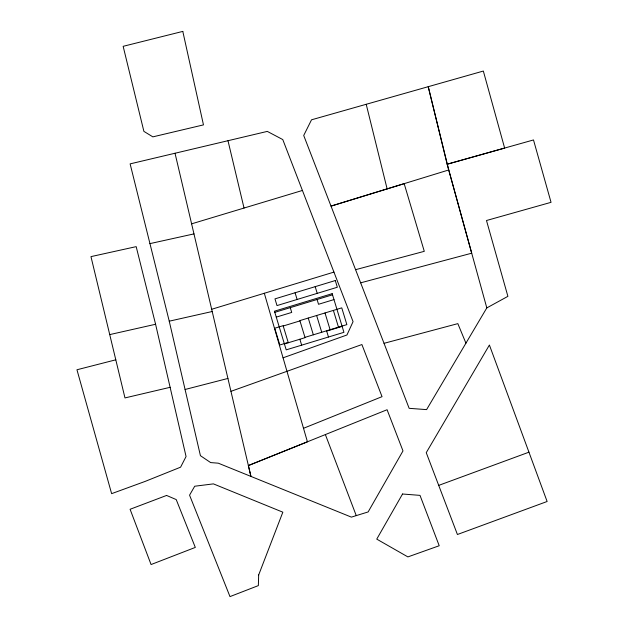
<?xml version="1.0" encoding="UTF-8"?>
<svg xmlns="http://www.w3.org/2000/svg" width="628" height="628" viewBox="0 0 628 628"><rect width="100%" height="100%" fill="white"/><g stroke="black" fill="none" stroke-linecap="round" stroke-linejoin="round"><path stroke-width="0.94" d="M486.81 307.908L426.593 409.621L409.15 408.326L303.716 135.467L311.527 119.807L483.34 71.05L504.637 148.075L447.16 164.222L486.81 307.908L507.895 296.345L486.488 220.514L551.046 202.334L533.502 139.95L447.16 164.222L428.241 86.711L448.73 169.968L471.707 253.194L360.676 282.828M303.512 428.296L382.044 396.661L361.901 344.544L230.931 391.338M175.031 153.263L250.933 476.424L248.374 465.56L387.084 409.731L402.988 450.92L368.134 511.938L351.39 517.127L218.285 463.181L210.655 462.585L200.426 455.685L169.246 321.183L130.122 163.877L267.293 131.401L282.773 139.565L353.069 321.638L346.954 334.983L283.055 357.819M248.374 465.56L307.43 441.814L264.317 293.26M438.713 485.389L528.949 452.184L547.121 501.497L457.42 534.499L426.247 452.67L489.4 345.031L528.949 452.184M448.73 169.968L331.003 206.117L404.181 183.666L424.285 251.333L355.597 269.687M211.667 309.274L333.947 272.105M274.805 312.336L332.526 294.799M276.257 317.124L291.714 312.43L290.262 307.642M333.986 299.587L318.529 304.282L317.069 299.493M283.212 325.995L299.964 320.9M288.205 342.441L279.829 344.984L274.734 328.232L283.118 325.681L288.299 342.747M304.965 337.354L346.86 324.621L341.765 307.861L299.87 320.594L305.059 337.66L284.406 343.932M342.127 326.395L326.67 331.089L328.468 337.016M191.595 223.843L302.421 190.457M384.038 343.32L457.843 323.632L465.929 343.178M185.079 389.486L227.917 378.449M115.795 359.813L76.954 369.766L111.627 493.655L145.084 481.433L180.597 467.177L186.061 456.525L155.587 324.26L136.182 246.639L90.966 256.624L124.972 397.924L170.125 387.311M109.735 334.598L155.587 324.26M169.246 321.183L212.193 311.512M149.88 243.633L193.981 233.891M325.367 434.56L356.257 515.619M333.389 310.413L338.476 327.164M325.006 312.956L330.1 329.716M315.185 286.651L317.226 293.355M316.63 315.499L321.724 332.259M308.254 318.051L313.341 334.803M295.074 292.766L297.115 299.47M299.862 339.238L301.66 345.165M366.21 104.295L387.123 188.879M227.988 140.719L244.033 208.041M258.673 574.95L258.359 585.602L229.989 596.6L189.562 495.162L194.711 486.229L213.418 483.882L282.843 512.181L258.673 574.95M402.532 494.008L376.753 539.122L407.894 556.91L439.208 545.74L420.006 495.374L402.532 494.008M166.585 495.445L130.09 509.277L151.073 564.548L195.308 547.42L176.217 499.574L166.585 495.445M335.297 280.543L274.97 298.873L277.003 305.577L337.33 287.247L335.297 280.543M332.181 293.661L274.46 311.198L286.203 349.859L343.932 332.322L332.181 293.661M182.803 31.4L123.151 46.323L143.891 131.37L152.855 136.865L203.472 124.886L182.803 31.4"/></g></svg>
